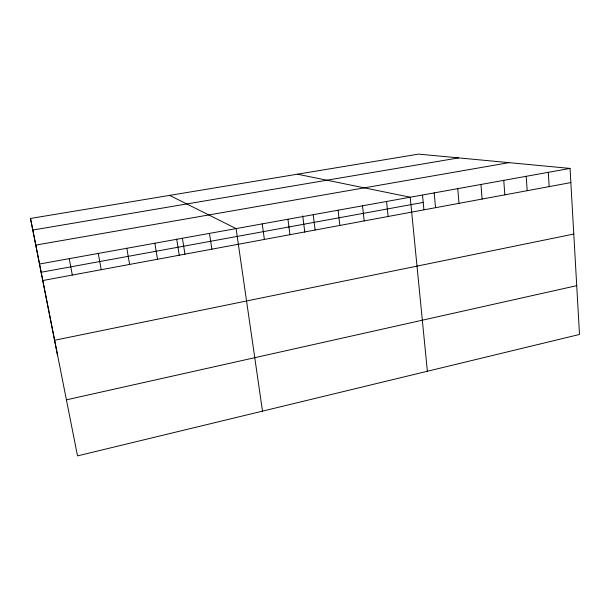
<?xml version="1.0" encoding="UTF-8"?>
<svg xmlns="http://www.w3.org/2000/svg" width="610" height="610" viewBox="0 0 610 610"><rect width="100%" height="100%" fill="white"/><g stroke="black" fill="none" stroke-linecap="round" stroke-linejoin="round"><path stroke-width="0.91" d="M66.444 399.832L576.724 285.663M54.671 340.235L573.781 234.049M42.875 280.516L570.853 182.596M41.129 272.266L423.226 202.406M39.612 264L570.045 168.413L579.5 334.455L77.516 455.891L30.5 218.449L418.62 154.109L570.045 168.413M35.83 245.083L509.022 162.649M32.818 230.046L458.651 157.891M297.436 174.201L410.21 197.213L427.366 371.254M169.649 195.383L236.085 228.597L262.491 411.14M30.5 218.449L57.508 355.173M69.212 258.663L72.316 275.057M98.271 253.432L101.229 269.696M126.819 248.285L129.625 264.427M154.856 243.23L157.525 259.25M176.679 239.166L179.302 255.506M182.405 238.266L184.937 254.172M209.482 233.386L211.876 249.17M262.231 223.885L264.374 239.433M287.935 219.249L289.956 234.69M302.728 215.887L304.802 232.219M313.212 214.697L315.118 230.023M338.07 210.214L339.854 225.433M362.508 205.806L364.193 220.927M386.557 201.475L388.128 216.481M422.539 195.231L423.92 209.741M434.175 192.897L435.54 207.69M457.752 188.642L459.017 203.336M480.947 184.464L482.113 199.051M503.761 180.354L504.836 194.842M526.209 176.313L527.192 190.694M548.298 172.333L549.191 186.614"/></g></svg>
